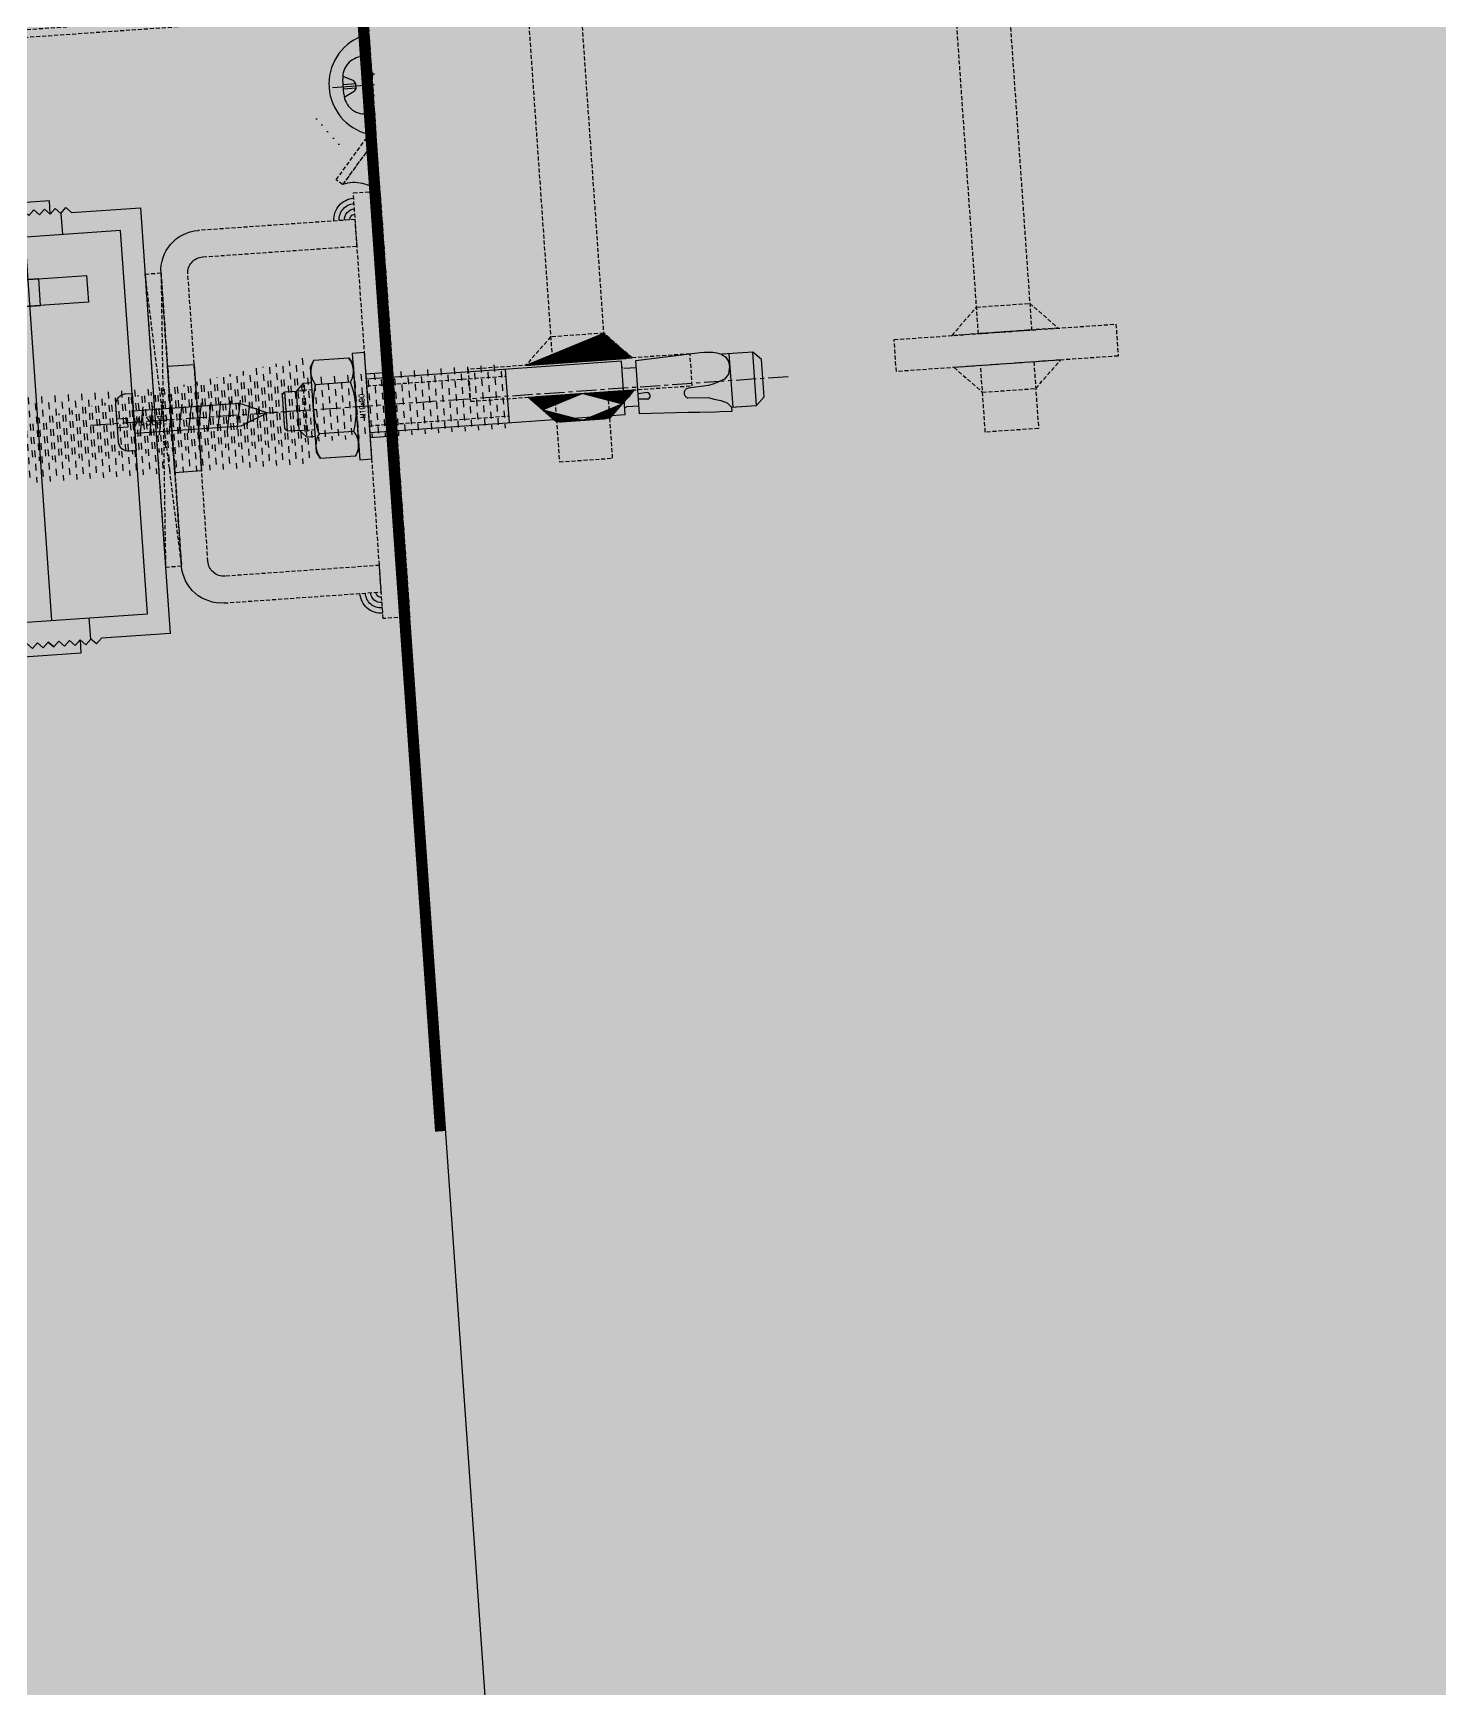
# Model space of a CAD drawing. Header units: millimetres. Extents: x 306 to 836129804, y -168137 to 818603917.
# Drawn here: x 834506800.3 to 834507063.9, y 818000119.8 to 818000430.2 of the extents above; entities that cross this region are included whole.
import ezdxf
from ezdxf.enums import TextEntityAlignment as Align
from ezdxf.xclip import XClip

# ---------------------------------------------------------------- set-up
doc = ezdxf.new("R2010")
doc.units = ezdxf.units.MM
doc.header["$LTSCALE"] = 3
doc.header["$XCLIPFRAME"] = 0
for name, pattern in [('ACAD_ISO03W100', [30, 12, -18]), ('CENTER', [2, 1.25, -0.25, 0.25, -0.25]), ('CENTER2', [1.125, 0.75, -0.125, 0.125, -0.125]), ('DASHED', [0.75, 0.5, -0.25]), ('HIDDEN', [0.375, 0.25, -0.125]), ('HIDDEN2', [4.762499999999999, 3.175, -1.5875])]:
    doc.linetypes.add(name, pattern=pattern)
doc.layers.get('Defpoints').update_dxf_attribs({"color": 32})
for name, color, linetype in [('_LTC', 251, 'Continuous'), ('ALUM-V', 251, 'Continuous'), ('EXTRUSION-V', 251, 'Continuous'), ('EXTRUSION2', 251, 'Continuous'), ('FASTENER', 251, 'Continuous'), ('INSUL', 8, 'HIDDEN'), ('STEEL', 251, 'Continuous'), ('STEEL-V', 251, 'Continuous')]:
    doc.layers.add(name, color=color, linetype=linetype)
doc.layers.add('Eva-New', color=1, linetype='ACAD_ISO03W100', lineweight=18)
doc.layers.add('Hatch (LTC&CB)', color=252, linetype='Continuous', lineweight=35)
doc.styles.add('ROMANS', font='ROMANS.shx', dxfattribs={"width": 0.8})
pattern_1 = [(134.9999999999999, (-12847.56279321876, 658.7580795530703), (-0.3682847818679936, -0.3682847818679933), [])]
pattern_2 = [(45.00000000000007, (12847.56279321876, 658.7580795530703), (0.3682847818679936, -0.3682847818679933), [])]

# ---------------------------------------------------------------- blocks, each defined once
blk = doc.blocks.new('A$C68B33BB8')
at = {"layer": 'FASTENER', "linetype": 'HIDDEN'}
h = blk.add_hatch(dxfattribs=at)
h.set_pattern_fill('ANSI31', color=256, scale=0.1666666666666667, angle=360, style=0)
h.set_pattern_definition([(134.9999999999999, (-12847.56279321879, 733.2580795530557), (-0.3682847818679936, -0.3682847818679933), [])])
edge = h.paths.add_edge_path()
edge.add_line((-50, 80.50000011920929), (-30, 80.50000011920929))
edge.add_line((-30, 80.50000011920929), (-35, 85.50000011920929))
edge.add_line((-35.00000011920929, 85.50000011920929), (-45.00000011920929, 85.50000011920929))
edge.add_line((-45, 85.5), (-50, 80.5))
h = blk.add_hatch(dxfattribs=at)
h.set_pattern_fill('ANSI31', color=256, scale=0.1666666666666667, angle=360, style=0)
h.set_pattern_definition([(45.00000000000007, (12847.56279321879, 733.2580795530557), (0.3682847818679936, -0.3682847818679933), [])])
edge = h.paths.add_edge_path()
edge.add_line((50, 80.50000011920929), (30, 80.50000011920929))
edge.add_line((30, 80.5), (35, 85.5))
edge.add_line((35, 85.50000011920929), (45, 85.50000011920929))
edge.add_line((45.00000011920929, 85.50000011920929), (50.00000011920929, 80.50000011920929))
h = blk.add_hatch(dxfattribs=at)
h.set_pattern_fill('ANSI31', color=256, scale=0.1666666666666667, angle=360, style=0)
h.set_pattern_definition([(225, (-12847.56279321879, -578.258079553194), (-0.3682847818679936, 0.3682847818679933), [])])
edge = h.paths.add_edge_path()
edge.add_line((-50, 74.50000011920929), (-30, 74.50000011920929))
edge.add_line((-30, 74.50000011920929), (-35, 69.5000001192093))
edge.add_line((-35, 69.5), (-45, 69.5))
edge.add_line((-45.00000011920929, 69.50000011920929), (-50.00000011920929, 74.50000011920928))
h = blk.add_hatch(dxfattribs=at)
h.set_pattern_fill('ANSI31', color=256, scale=0.1666666666666667, angle=360, style=0)
h.set_pattern_definition([(315.0000000000001, (12847.56279321879, -578.258079553194), (0.3682847818679936, 0.3682847818679933), [])])
edge = h.paths.add_edge_path()
edge.add_line((50, 74.5), (30, 74.5))
edge.add_line((30, 74.50000011920929), (35, 69.5000001192093))
edge.add_line((35, 69.50000011920929), (45, 69.50000011920929))
edge.add_line((45, 69.50000011920929), (50, 74.50000011920928))
h = blk.add_hatch(dxfattribs=at)
h.set_pattern_fill('ANSI31', color=256, scale=0.1666666666666667, angle=360, style=0)
h.set_pattern_definition(pattern_1)
edge = h.paths.add_edge_path()
edge.add_line((-50, 6.00000011920929), (-30.00000000000001, 6.00000011920929))
edge.add_line((-30, 6.00000011920929), (-35, 11.00000011920929))
edge.add_line((-35, 11.00000011920929), (-44.99999999999999, 11.00000011920929))
edge.add_line((-45, 11), (-50, 6))
h = blk.add_hatch(dxfattribs=at)
h.set_pattern_fill('ANSI31', color=256, scale=0.1666666666666667, angle=360, style=0)
h.set_pattern_definition(pattern_1)
edge = h.paths.add_edge_path()
edge.add_line((-50, 6.00000011920929), (-30.00000000000001, 6.00000011920929))
edge.add_line((-30, 6.00000011920929), (-35, 11.00000011920929))
edge.add_line((-35, 11.00000011920929), (-44.99999999999999, 11.00000011920929))
edge.add_line((-45, 11), (-50, 6))
h = blk.add_hatch(dxfattribs=at)
h.set_pattern_fill('ANSI31', color=256, scale=0.1666666666666667, angle=360, style=0)
h.set_pattern_definition(pattern_1)
edge = h.paths.add_edge_path()
edge.add_line((-50, 6.00000011920929), (-30.00000000000001, 6.00000011920929))
edge.add_line((-30, 6.00000011920929), (-35, 11.00000011920929))
edge.add_line((-35, 11.00000011920929), (-44.99999999999999, 11.00000011920929))
edge.add_line((-45, 11), (-50, 6))
h = blk.add_hatch(dxfattribs=at)
h.set_pattern_fill('ANSI31', color=256, scale=0.1666666666666667, angle=360, style=0)
h.set_pattern_definition(pattern_1)
edge = h.paths.add_edge_path()
edge.add_line((-50, 6.00000011920929), (-30.00000000000001, 6.00000011920929))
edge.add_line((-30, 6.00000011920929), (-35, 11.00000011920929))
edge.add_line((-35, 11.00000011920929), (-44.99999999999999, 11.00000011920929))
edge.add_line((-45, 11), (-50, 6))
h = blk.add_hatch(dxfattribs=at)
h.set_pattern_fill('ANSI31', color=256, scale=0.1666666666666667, angle=360, style=0)
h.set_pattern_definition(pattern_2)
edge = h.paths.add_edge_path()
edge.add_line((50, 6), (30.00000000000001, 6))
edge.add_line((29.99999988079071, 6), (34.99999988079071, 11))
edge.add_line((34.99999988079071, 11.00000011920929), (44.9999998807907, 11.00000011920929))
edge.add_line((45.00000011920929, 11), (50.00000011920929, 6))
h = blk.add_hatch(dxfattribs=at)
h.set_pattern_fill('ANSI31', color=256, scale=0.1666666666666667, angle=360, style=0)
h.set_pattern_definition(pattern_2)
edge = h.paths.add_edge_path()
edge.add_line((50, 6), (30.00000000000001, 6))
edge.add_line((29.99999988079071, 6), (34.99999988079071, 11))
edge.add_line((34.99999988079071, 11.00000011920929), (44.9999998807907, 11.00000011920929))
edge.add_line((45.00000011920929, 11), (50.00000011920929, 6))
h = blk.add_hatch(dxfattribs=at)
h.set_pattern_fill('ANSI31', color=256, scale=0.1666666666666667, angle=360, style=0)
h.set_pattern_definition(pattern_2)
edge = h.paths.add_edge_path()
edge.add_line((50, 6), (30.00000000000001, 6))
edge.add_line((29.99999988079071, 6), (34.99999988079071, 11))
edge.add_line((34.99999988079071, 11.00000011920929), (44.9999998807907, 11.00000011920929))
edge.add_line((45.00000011920929, 11), (50.00000011920929, 6))
h = blk.add_hatch(dxfattribs=at)
h.set_pattern_fill('ANSI31', color=256, scale=0.1666666666666667, angle=360, style=0)
h.set_pattern_definition(pattern_2)
edge = h.paths.add_edge_path()
edge.add_line((50, 6), (30.00000000000001, 6))
edge.add_line((29.99999988079071, 6), (34.99999988079071, 11))
edge.add_line((34.99999988079071, 11.00000011920929), (44.9999998807907, 11.00000011920929))
edge.add_line((45.00000011920929, 11), (50.00000011920929, 6))
at = {"layer": 'STEEL-V'}
h = blk.add_hatch(dxfattribs=at)
h.set_pattern_fill('STEEL', color=256, scale=100, angle=180, style=0)
h.set_pattern_definition([(225, (-2500.515993843798, 73253.76158441306), (8.838834764831839, -8.838834764831846), []), (225, (-2500.515993843798, 73247.51158441306), (8.838834764831839, -8.838834764831846), [])])
edge = h.paths.add_edge_path()
edge.add_line((-75, 6), (75, 6))
edge.add_line((75, 6), (75, -1.091482459969484e-11))
edge.add_line((75, 1.192092895507812e-07), (-75, 1.192202034872025e-07))
edge.add_line((-75, 1.192092895507812e-07), (-75, 6.00000011920929))
at = {"linetype": 'DASHED'}
for p, q in [((-33, 6.437231183052063), (-45, 6.437231302261353)), ((-34.99999988079071, 8.385792255401611), (-35, 8.099999904632568)), ((-34.99999988079071, 8.385792255401611), (-35, 8.099999904632568)), ((32.99999988079071, 6.437231183052063), (44.99999988079071, 6.437231183052063)), ((35, 8.385792255401611), (35, 8.099999904632568)), ((35, 8.385792255401611), (35, 8.099999904632568))]:
    blk.add_line(p, q, dxfattribs=at)
at = {"layer": 'FASTENER', "linetype": 'HIDDEN'}
for points in [[(-45, 80.50000011920929), (-45, 93), (-35.00000011920929, 93), (-34.99999988079071, 80.5)], [(45, 80.50000011920929), (45, 93.00000011920929), (35, 93.00000011920929), (35, 80.5)]]:
    blk.add_lwpolyline(points, dxfattribs=at)
for points in [[(-50, 80.50000011920929), (-30, 80.50000011920929), (-35.00000011920929, 85.50000011920929), (-45, 85.5)], [(50, 80.50000011920929), (30, 80.5), (35, 85.50000011920929), (45.00000011920929, 85.50000011920929)], [(-19.16666674613953, 80.5), (-19.16666674613953, 74.5), (-60.83333325386047, 74.5), (-60.83333337306976, 80.5)], [(19.16666674613953, 80.50000011920929), (19.16666662693024, 74.50000011920929), (60.83333337306976, 74.50000011920929), (60.83333337306976, 80.50000011920929)], [(-50, 74.50000011920929), (-30, 74.50000011920929), (-35, 69.5), (-45.00000011920929, 69.50000011920929)], [(-45, 74.5), (-35, 74.5), (-35, 3.00000011920929), (-45, 3.00000011920929)], [(50, 74.5), (30, 74.50000011920929), (35, 69.50000011920929), (45, 69.50000011920929)], [(45.00000011920929, 74.50000011920929), (34.99999988079071, 74.50000011920929), (35, 3), (45, 3.00000011920929)], [(-50, 6.00000011920929), (-30, 6.00000011920929), (-35, 11.00000011920929), (-45, 11)], [(-50, 6.00000011920929), (-30, 6.00000011920929), (-35, 11.00000011920929), (-45, 11)], [(-50, 6.00000011920929), (-30, 6.00000011920929), (-35, 11.00000011920929), (-45, 11)], [(-50, 6.00000011920929), (-30, 6.00000011920929), (-35, 11.00000011920929), (-45, 11)], [(50, 6), (29.99999988079071, 6), (34.99999988079071, 11.00000011920929), (45.00000011920929, 11)], [(50, 6), (29.99999988079071, 6), (34.99999988079071, 11.00000011920929), (45.00000011920929, 11)], [(50, 6), (29.99999988079071, 6), (34.99999988079071, 11.00000011920929), (45.00000011920929, 11)], [(50, 6), (29.99999988079071, 6), (34.99999988079071, 11.00000011920929), (45.00000011920929, 11)]]:
    blk.add_lwpolyline(points, close=True, dxfattribs=at)
at = {"layer": 'STEEL'}
blk.add_lwpolyline([(-75, 1.192092895507812e-07), (75, 1.192092895507812e-07), (75, 6), (-75, 6)], close=True, dxfattribs=at)
blk = doc.blocks.new('screw03')
at = {"linetype": 'ByBlock'}
for p, q in [((-0.4947352116318982, 0.9894704232638122), (-0.25, 0.4999999999999999)), ((-0.0999999999999979, 0.9999999999999996), (-0.0999999999999979, 0.3999999999999995)), ((0.1000000000000085, 0.9999999999999996), (0.1000000000000085, 0.3999999999999997)), ((0.4947352116319053, 0.9894704232638114), (0.2500000000000071, 0.4999999999999999)), ((-0.1000000000000014, 0.3999999999999997), (-0.25, 0.4999999999999999)), ((-0.0999999999999979, 0.3999999999999995), (0.1000000000000085, 0.3999999999999997)), ((0.1000000000000085, 0.3999999999999997), (0.2500000000000071, 0.4999999999999999)), ((0.6499999995918926, -0.8564760407174967), (-0.6500000000000496, -0.5782103607930225)), ((-0.5, -2e-16), (-0.5, -0.4390775208307397)), ((-0.5000000000000498, -0.9956088806797342), (-0.5000000000000498, -0.7173432007552591)), ((0.4999999995919425, -2e-16), (0.4999999995919425, -0.2999446808685481)), ((0.4999999995919425, -0.4390775208307988), (0.4999999995919425, -0.7151599297903417)), ((0.6499999995918926, -1.413007400566445), (-0.6500000000000496, -1.13474172064197)), ((-0.5000000000000498, -1.552140240528682), (-0.5000000000000498, -1.273874560604207)), ((0.4999999995918927, -0.9956088806797334), (0.4999999995918927, -1.273874560604208)), ((0.6499999995918926, -1.969538760415393), (-0.6500000000000496, -1.691273080490919)), ((0.6499999995918926, -2.526070120264342), (-0.6500000000000496, -2.247804440339868)), ((-0.5000000000000498, -2.108671600377631), (-0.5000000000000498, -1.830405920453156)), ((0.4999999995918927, -1.552140240528681), (0.4999999995918927, -1.830405920453157)), ((0.4999999995918927, -2.10867160037763), (0.4999999995918927, -2.386937280302105)), ((0.6499999995918926, -3.08260148011329), (-0.6500000000000496, -2.804335800188816)), ((-0.5000000000000498, -2.665202960226579), (-0.5000000000000498, -2.386937280302104)), ((-0.5000000000000498, -3.221734320075528), (-0.5000000000000498, -2.943468640151053)), ((0.4999999995918927, -2.665202960226578), (0.4999999995918927, -2.943468640151054)), ((0.6499999995918926, -3.639132839962238), (-0.6500000000000496, -3.360867160037765)), ((0.4999999995918927, -3.221734320075527), (0.4999999995918927, -3.500000000000002)), ((0.4837624808859618, -4.14940600362065), (-0.5707179780344405, -3.939459985643766))]:
    blk.add_line(p, q, dxfattribs=at)
at = {"linetype": 'CENTER2'}
blk.add_line((0, 1.499999999999999), (0, -4.999999999999999), dxfattribs=at)
at = {"linetype": 'ByBlock'}
blk.add_lwpolyline([(-1.350000000000001, 0, -0.4142135623730951), (-0.3500000000000014, 0.9999999999999992), (0.3500000000000014, 0.9999999999999998, -0.4142135623730951), (1.350000000000001, 0)], format="xyb", close=True, dxfattribs=at)
for points in [[(-0.5000000000000498, -0.7173432007552591), (-0.6500000000000496, -0.5782103607930225), (-0.5000000000000498, -0.4390775208307858), (0.4999999995918928, -0.7173432007552601), (0.6499999995918926, -0.8564760407174967), (0.4999999995918928, -0.9956088806797334)], [(-2.040767e-10, -0.2999446808685482), (0.4999999995918928, -0.4390775208307849), (0.6499999995918926, -0.2999446808685482)], [(-0.5000000000000498, -1.273874560604207), (-0.6500000000000496, -1.13474172064197), (-0.5000000000000498, -0.9956088806797342), (0.4999999995918928, -1.273874560604208), (0.6499999995918926, -1.413007400566445), (0.4999999995918928, -1.552140240528681)], [(-0.5000000000000498, -1.830405920453156), (-0.6500000000000496, -1.691273080490919), (-0.5000000000000498, -1.552140240528682), (0.4999999995918928, -1.830405920453157), (0.6499999995918926, -1.969538760415393), (0.4999999995918928, -2.10867160037763)], [(-0.5000000000000498, -2.386937280302104), (-0.6500000000000496, -2.247804440339868), (-0.5000000000000498, -2.108671600377631), (0.4999999995918928, -2.386937280302105), (0.6499999995918926, -2.526070120264342), (0.4999999995918928, -2.665202960226578)], [(-0.5000000000000498, -2.943468640151053), (-0.6500000000000496, -2.804335800188816), (-0.5000000000000498, -2.665202960226579), (0.4999999995918928, -2.943468640151054), (0.6499999995918926, -3.08260148011329), (0.4999999995918928, -3.221734320075527)], [(-0.5000000000000498, -3.500000000000001), (-0.6500000000000496, -3.360867160037765), (-0.5000000000000498, -3.221734320075528), (0.4999999995918928, -3.500000000000002), (0.6499999995918926, -3.639132839962238), (0.4343183268247861, -3.759988724585902)], [(-0.2774362008874089, -4.118463226760876), (-0.5707179780344405, -3.939459985643766), (-0.4207179780344406, -3.800327145681528), (0.3337624808859618, -4.010273163658414), (0.4837624808859617, -4.14940600362065), (0.1966940256257654, -4.250397396668146)]]:
    blk.add_lwpolyline(points, close=True, dxfattribs=at)
for centre, start, end in [((1.467556403731704, -3.141221798134048), 190.3341786934588, 199.2416268676345), ((-1.467556403731705, -3.141221798134048), 334.2448838216755, 341.9779209403062), ((1.467556403731704, -3.141221798134048), 209.249965380487, 222.7959236607018), ((-1.467556403731705, -3.141221798134048), 317.2040763392983, 326.3176718876688)]:
    blk.add_arc(centre, 2, start, end, dxfattribs=at)
blk = doc.blocks.new('N12PH')
at = {"linetype": 'ByBlock'}
blk.add_lwpolyline([(-5.400000000000091, 0), (5.400000000000091, 0), (5.400000000000091, 1.200000000000728, 0.414213562373095), (3.420000000000073, 3.180000000000291), (-3.419999999999618, 3.180000000000291, 0.414213562373097), (-5.400000000000091, 1.200000000000728)], format="xyb", close=True, dxfattribs=at)
at = {"linetype": 'HIDDEN2'}
blk.add_lwpolyline([(-0.849999999999909, 1.219999999999345), (0.849999999999909, 1.219999999999345), (0.849999999999909, 3.180000000000291), (-0.849999999999909, 3.180000000000291)], close=True, dxfattribs=at)
blk = doc.blocks.new('N12P25')
at = {"linetype": 'ByBlock'}
for p, q in [((1.836051888612474, -2.730000000002292), (0.8733065739438644, 2.729999999997744)), ((3.663819790006983, -2.730000000002292), (2.701074475338373, 2.729999999997744)), ((5.491587691401492, -2.730000000002292), (4.528842376732882, 2.729999999997744)), ((5.491587691401492, -2.730000000002292), (4.528842376732882, 2.729999999997744)), ((7.319355592796001, -2.730000000002292), (6.356610278127391, 2.729999999997744)), ((9.14712349419051, -2.730000000002292), (8.1843781795219, 2.729999999997744)), ((10.97489139558502, -2.730000000002292), (10.01214608091641, 2.729999999997744)), ((12.80265929697907, -2.730000000002292), (11.83991398231092, 2.729999999997744)), ((14.63042719837358, -2.730000000002292), (13.66768188370543, 2.729999999997744)), ((16.45819509976809, -2.730000000002292), (15.49544978509994, 2.729999999997744)), ((18.2859630011626, -2.730000000002292), (17.32321768649444, 2.729999999997744)), ((20.11373090255711, -2.730000000002292), (19.1509855878885, 2.729999999997744)), ((21.81736324269605, -2.025992248286457), (21.04618563257236, 2.3475733117034)), ((23.51994324420912, -1.316016387655509), (23.01901221963453, 1.524904624898227))]:
    blk.add_line(p, q, dxfattribs=at)
at = {"linetype": 'CENTER'}
blk.add_line((-8.179999999999836, -2.273736754432321e-12), (30, -2.728484105318785e-12), dxfattribs=at)
at = {"linetype": 'ByBlock'}
blk.add_lwpolyline([(20, -2.08500000000231), (0, -2.08500000000231), (0, 2.084999999997763), (20.00000000000045, 2.084999999997763), (25, -2.273736754432321e-12)], close=True, dxfattribs=at)
at = {"linetype": 'ByBlock', "rotation": 90}
blk.add_blockref('N12PH', (0, -2.273736754432321e-12), dxfattribs=at)
at = {"layer": 'Defpoints', "style": 'ROMANS', "width": 0.8000000000000111}
blk.add_text('N12P25', height=1.5, dxfattribs=at).set_placement((0, 0), align=Align.MIDDLE_LEFT)
blk = doc.blocks.new('HSA_M10x90')
at = {"linetype": 'ByBlock'}
for p, q in [((-15.40000000000009, -3.700000000000045), (-15.40000000000009, 3.700000000000045)), ((-3.034013676289077, 4.618802153517323), (-9.565986323710833, 4.618802153517323)), ((26.09999799999992, 5), (26.09999799999992, -5)), ((50.63194499999986, 3.602999999999951), (48.28289599999993, 3.602999999999951)), ((72.59999799999993, -4.999240000000098), (72.59999799999993, 4.999229999999896)), ((-3.034013676289077, -4.618802153516753), (-9.565986323710833, -4.618802153516753)), ((50.63194499999986, -3.60301000000004), (48.28289599999993, -3.60301000000004))]:
    blk.add_line(p, q, dxfattribs=at)
at = {"linetype": 'HIDDEN'}
for p, q in [((-13.17000000000007, 3.75), (-10.29999999999995, 3.75)), ((-11.92000000000007, 5), (-11.92000000000007, -5)), ((0, 3.75), (26.09999799999992, 3.75)), ((-13.16999999999984, -3.75), (-10.29999999999995, -3.75)), ((0, -3.75), (26.09999799999992, -3.75))]:
    blk.add_line(p, q, dxfattribs=at)
at = {"linetype": 'CENTER'}
blk.add_line((-20.90000000000009, 0), (79.0999979999999, 0), dxfattribs=at)
at = {"linetype": 'ByBlock'}
for points in [[(0, 10.00000000000034), (-2.299999999999954, 10.00000000000034), (-2.299999999999954, -9.999999999999657), (0, -9.999999999999657)], [(-2.299999999999954, -7.999999999999886), (-3.014531179816232, -9.237604307033848), (-9.585468820183674, -9.237604307033735), (-10.29999999999995, -7.999999999999886), (-10.29999999999995, 8.000000000000341), (-9.585468820183674, 9.237604307034188), (-3.014531179816232, 9.237604307034305), (-2.299999999999954, 8.000000000000341)]]:
    blk.add_lwpolyline(points, close=True, dxfattribs=at)
for points in [[(-9.565986323710833, 9.237604307034305, 0.3178372451957957), (-9.565986323710833, 4.618802153517094, 0.1589186225979109), (-9.565986323710833, -4.618802153516867, 0.3178372451957848), (-9.565986323710833, -9.237604307033735)], [(-3.034013676289077, -9.237604307033848, 0.3178372451957894), (-3.034013676289077, -4.618802153516867, 0.1589186225979109), (-3.034013676289077, 4.618802153517094, 0.3178372451957957), (-3.034013676289077, 9.237604307034305)], [(60.05526630423878, -0.8819251309720357, 0.8099489831576443), (59.86648500000001, -2.720250000000078), (63.62715200000002, -2.917339999999967), (64.7810219999999, -3.283610000000066), (65.98049599999989, -3.648650000000087), (67.11139000000001, -4.145230000000083), (67.91076399999997, -5.03401000000008), (67.86816499999986, -5.846859999999992), (65.72339399999987, -5.747600000000035), (64.80653299999993, -5.705170000000066), (61.82759899999997, -5.567300000000046), (59.65027799999985, -5.466530000000034), (50.63194499999986, -5.049150000000053), (50.63194499999986, 4.957310000000006), (62.75155299999983, 5.592469999999933, -0.0624731986651025), (65.85492376824868, 5.367314010013046), (66.73061399999983, 5.04693999999995), (67.47493499999996, 4.425889999999981), (67.91947299999994, 3.586979999999925), (68.0361539999999, 2.6414299999999), (67.77065399999992, 1.197379999999952), (66.93579499999987, 0.3110100000000102), (65.53522799999996, -0.204050000000052), (64.69573500000001, -0.4373500000000377), (63.87699399999997, -0.6816400000000158), (60.05526699999997, -0.8819300000000112)], [(52.30700079918278, -2.414911857960419, 0.8601669672785011), (52.30700079278062, -1.19220814107166)]]:
    blk.add_lwpolyline(points, format="xyb", dxfattribs=at)
for points in [[(-13.29999999999995, -3.700000000000045), (-15.40000000000009, -3.700000000000045), (-15.90000000000009, -3.200000000000045), (-15.90000000000009, 3.200000000000045), (-15.40000000000009, 3.700000000000045), (-13.29999999999995, 3.700000000000045)], [(-10.29999999999995, 5), (-11.92000000000007, 5), (-13.29999999999995, 3.620000000000345), (-13.29999999999972, -3.620000000000118), (-11.92000000000007, -4.999999999999886), (-10.29999999999995, -5)], [(0, -5), (47.89946099999997, -5), (47.89946099999997, 5), (0, 5)], [(67.888551, -4.999240000000098), (72.59999799999993, -4.999240000000098), (74.0999979999999, -3.499240000000098), (74.0999979999999, 3.499229999999897), (72.59999799999993, 4.999229999999896), (66.81088499999987, 4.999229999999896)], [(68.11203899999987, 4.999229999999896), (68.11203899999987, -4.999240000000098)], [(52.30700099999989, -1.192210000000045), (50.63194499999986, -1.279989999999997)], [(52.30700099999989, -2.414909999999963), (50.63194499999986, -2.327130000000011)]]:
    blk.add_lwpolyline(points, dxfattribs=at)
for centre, start, end in [((48.28289599999993, 3.986440000000015), 180, 270), ((48.28289599999993, -3.986440000000015), 90, 180)]:
    blk.add_arc(centre, 0.38343558, start, end, dxfattribs=at)
at = {"layer": 'Defpoints', "linetype": 'ByBlock', "style": 'ROMANS', "width": 0.8}
blk.add_text('M10x90', height=1, rotation=90, dxfattribs=at).set_placement((-1.149999999999863, 3.411e-13), align=Align.MIDDLE)
blk = doc.blocks.new('Weather screen-01')
at = {"layer": 'EXTRUSION-V'}
h = blk.add_hatch(dxfattribs=at)
h.set_pattern_fill('DASH', color=256, scale=9.999999999999998, angle=-1.272221872585407e-14, style=0)
h.set_pattern_definition([(7.951386703658793e-16, (21011.88238608837, -18999.97957026958), (1.25, 1.25), [1.25, -1.25])])
h.paths.add_polyline_path([(-73.99999988079071, -1.192092895507812e-07), (-86, -1.192092895507812e-07), (-86, -5), (-74, -5.00000011920929)])
h = blk.add_hatch(dxfattribs=at)
h.set_pattern_fill('DASH', color=256, scale=9.999999999999998, angle=-1.272221872585407e-14, style=0)
h.set_pattern_definition([(7.951386703658793e-16, (21011.88238620758, -19036.97744083405), (1.25, 1.25), [1.25, -1.25])])
h.paths.add_polyline_path([(-69.99999988079071, -36.99787068367004), (-90, -36.99787068367004), (-89.99999988079071, -41.99787068367004), (-70, -41.99787080287933)])
h = blk.add_hatch(dxfattribs=at)
h.set_pattern_fill('DASH', color=256, scale=9.999999999999998, angle=90, style=0)
h.set_pattern_definition([(90, (-70624.33703303337, -32431.53740680218), (-1.25, 1.25), [1.25, -1.25])])
edge = h.paths.add_edge_path()
edge.add_line((-120, -59.93115782737732), (-116, -59.93115782737732))
edge.add_line((-116, -59.93115770816803), (-116, -81.93115770816803))
edge.add_line((-115.9999998807907, -81.93115782737732), (-119.9999998807907, -81.93115782737732))
edge.add_line((-120, -81.93115770816803), (-120, -59.93115770816803))
h = blk.add_hatch(dxfattribs=at)
h.set_pattern_fill('DASH', color=256, scale=9.999999999999998, angle=90, style=0)
h.set_pattern_definition([(90, (-70604.33703303337, -32431.53740668297), (-1.25, 1.25), [1.25, -1.25])])
edge = h.paths.add_edge_path()
edge.add_line((-39.99999988079071, -59.93115770816803), (-43.99999988079071, -59.93115770816803))
edge.add_line((-43.99999988079071, -59.93115770816803), (-43.99999988079071, -81.93115770816803))
edge.add_line((-44, -81.93115770816803), (-40, -81.93115770816803))
edge.add_line((-39.99999988079071, -81.93115770816803), (-39.99999988079071, -59.93115770816803))
h = blk.add_hatch(dxfattribs=at)
h.set_pattern_fill('DASH', color=256, scale=9.999999999999998, angle=179.9999999999678, style=0)
h.set_pattern_definition([(180, (402666.3423397541, 29584.30637514591), (-1.249999999999299, 1.2500000000007), [1.25, -1.25])])
edge = h.paths.add_edge_path()
edge.add_line((-56.94599986076355, -76.93115758895874), (-56.94599986082176, -64.93115758901695))
edge.add_line((-56.94599997997284, -64.93115770816803), (-51.94599997987098, -64.9311577079643))
edge.add_line((-51.94599997997284, -64.93115770816803), (-51.94599997994374, -76.93115770810982))
edge.add_line((-51.94599997997284, -76.93115770816803), (-56.9459999800456, -76.93115770837176))
blk.add_lwpolyline([(-120, -5.00000011920929), (-39.99999988079071, -5.00000011920929), (-40, -1.192092895507812e-07), (-119.9999998807907, -1.192092895507812e-07)], close=True)
blk.add_lwpolyline([(-106.9999998807907, -36.99787080287933), (-53, -36.99787080287933, 0.414213562373095), (-50, -33.99787068367004), (-50, -5), (-45, -5.00000011920929), (-45, -34.49787080287933, -0.414213562373095), (-52.49999988079071, -41.99787080287933), (-107.5000001192093, -41.99787068367004, -0.414213562373095), (-115, -34.49787068367004), (-114.9999998807907, -5), (-110, -5.00000011920929), (-109.9999998807907, -33.99787068367004, 0.414213562373095)], format="xyb", close=True)
for centre, radius, start, end in [((-114.9999998807907, -5), 4.000000000000814, 180, 270), ((-114.9999998807907, -5), 3.000000000000814, 180, 270), ((-114.9999998807907, -5), 3.000000000000814, 180, 270), ((-114.9999998807907, -5), 2.000000000000814, 180, 270), ((-114.9999998807907, -5), 1.000000000000814, 180, 270), ((-45, -5.00000011920929), 4.000000000000814, 270, 0), ((-45, -5.00000011920929), 3.000000000000814, 270, 0), ((-45, -5.00000011920929), 2.000000000000814, 270, 0), ((-45, -5.00000011920929), 3.000000000000814, 270, 0), ((-45, -5.00000011920929), 1.000000000000814, 270, 0)]:
    blk.add_arc(centre, radius, start, end)
at = {"layer": 'ALUM-V', "linetype": 'HIDDEN'}
for p, q in [((-52.51458835601807, -41.99787068367004), (-107.5145882368088, -44.99787068367004)), ((-107.0578277111053, -41.99787068367004), (-52.05782794952393, -44.99787080287933))]:
    blk.add_line(p, q, dxfattribs=at)
blk.add_lwpolyline([(-52.51458835601807, -44.99787068367004), (-107.5145882368088, -44.99787068367004), (-107.5145882368088, -41.99787068367004), (-52.51458835601807, -41.99787068367004)], close=True, dxfattribs=at)
at = {"layer": 'EXTRUSION-V'}
for points in [[(-73.99999988079071, -1.192092895507812e-07), (-86, -1.192092895507812e-07), (-86, -5), (-74, -5.00000011920929)], [(-69.99999988079071, -36.99787068367004), (-90, -36.99787068367004), (-89.99999988079071, -41.99787068367004), (-70, -41.99787080287933)], [(-56.94599997997284, -64.93115770816803), (-51.94599997997284, -64.93115770816803), (-51.94599997997284, -76.93115770816803), (-56.94599986076355, -76.93115758895874)]]:
    blk.add_lwpolyline(points, close=True, dxfattribs=at)
for points in [[(-120, -59.93115782737732), (-116, -59.93115770816803)], [(-39.99999988079071, -59.93115770816803), (-43.99999988079071, -59.93115770816803)]]:
    blk.add_lwpolyline(points, dxfattribs=at)
at = {"layer": 'EXTRUSION2'}
for points in [[(-40, -65.93115770816803), (-38.99999988079071, -64.93115770816803), (-40, -63.93115758895874), (-39, -62.93115770816803), (-40, -61.93115770816803), (-38.99999988079071, -60.93115770816803), (-39.99999988079071, -59.93115770816803), (-39, -58.93115770816803), (-39.99999988079071, -57.93115770816803), (-40, -44.99787068367004), (-80, -44.99787068367004), (-119.9999998807907, -44.99787080287933), (-120, -57.93115770816803), (-121, -58.93115770816803), (-120, -59.93115782737732), (-121, -60.93115770816803), (-120, -61.93115770816803), (-121, -62.93115770816803), (-120, -63.93115770816803), (-121, -64.93115770816803), (-120, -65.93115770816803), (-121, -66.93115770816803), (-120, -67.93115770816803), (-120.9999998807907, -68.93115770816803), (-120, -69.93115770816803), (-121, -70.93115770816803)], [(-116, -92.57652151584625), (-116, -48.99787068367004), (-80, -48.99787068367004), (-44, -48.99787080287933), (-44, -92.57652151584625)]]:
    blk.add_lwpolyline(points, dxfattribs=at)
blk.add_lwpolyline([(-56.94599997997284, -55.93115770816803), (-56.94599997997284, -95.99787056446075, -0.4142135623741606), (-57.94599997997284, -96.99787080287933), (-59.94599986076355, -96.99787068367004), (-74.09575128555298, -96.99787068367004), (-74.09575128555298, -99.99787068367004), (-60.44599997997284, -99.99787068367004), (-41.44599986076355, -99.99787080287933), (-41.44599997997284, -174.9978708028793), (-38.44599986076355, -174.9978708028793), (-38.44599997997284, -99.99787080287933), (-38.44599986076355, -96.99787068367004), (-50.94599986076355, -96.99787080287933, -0.4142135623758276), (-51.94599997997284, -95.99787080287933), (-51.94600009918213, -55.93115758895874), (-56.94599997997284, -55.93115770816803)], format="xyb", dxfattribs=at)
for points in [[(-120, -61.93115770816803), (-122.5, -61.93115770816803), (-122.5, -79.93115770816803), (-119.9999998807907, -79.93115770816803), (-121, -78.93115770816803), (-120, -77.93115770816803), (-120.9999998807907, -76.93115758895874), (-119.9999998807907, -75.93115770816803), (-121, -74.93115770816803), (-120, -73.93115770816803), (-120.9999998807907, -72.93115782737732), (-120, -71.93115770816803), (-121, -70.93115770816803), (-120, -69.93115770816803), (-120.9999998807907, -68.93115770816803), (-120, -67.93115770816803), (-121, -66.93115770816803), (-120, -65.93115770816803), (-121, -64.93115770816803), (-120, -63.93115770816803), (-121, -62.93115770816803)], [(-40, -61.93115770816803), (-37.5, -61.93115770816803), (-37.49999988079071, -79.93115758895874), (-40, -79.93115770816803), (-39, -78.93115770816803), (-39.99999988079071, -77.93115758895874), (-38.99999988079071, -76.93115770816803), (-40, -75.93115758895874), (-38.99999988079071, -74.93115770816803), (-39.99999988079071, -73.93115770816803), (-38.99999988079071, -72.93115758895874), (-40, -71.93115782737732), (-38.99999988079071, -70.93115770816803), (-40, -69.93115770816803), (-38.99999988079071, -68.93115770816803), (-40, -67.93115770816803), (-39, -66.93115770816803), (-40, -65.93115770816803), (-38.99999988079071, -64.93115770816803), (-40, -63.93115758895874), (-39, -62.93115770816803)]]:
    blk.add_lwpolyline(points, close=True, dxfattribs=at)
at = {"layer": 'FASTENER'}
blk.add_lwpolyline([(-115.9999998807907, -66.93115770816803), (-43.99999988079071, -66.93115758895874)], dxfattribs=at)
at = {"layer": 'FASTENER', "xscale": -0.9999999999999999, "rotation": 270}
blk.add_blockref('HSA_M10x90', (-80, -5.00000011920929), dxfattribs=at)
at = {"layer": 'FASTENER', "rotation": 90}
blk.add_blockref('N12P25', (-80, -48.99787068367004), dxfattribs=at)
blk = doc.blocks.new('Double Door EWS4.1 - Type 1')
at = {"layer": 'INSUL'}
h = blk.add_hatch(dxfattribs=at)
h.set_pattern_fill('AR-SAND', color=256, scale=0.9999999999999993, angle=180, style=0)
h.set_pattern_definition([(217.4999999999999, (-66824.13524198532, 15139.85489320755), (0.06299335810960793, -1.92682376901316), [0, -1.519999999999998, 0, -1.699999999999998, 0, -1.624999999999998]), (187.4999999999998, (-66824.13524198532, 15139.85489320755), (-1.769776705267727, -2.822146065229739), [0, -0.8199999999999991, 0, -1.369999999999999, 0, -0.5249999999999995]), (147.5, (-66822.90524184704, 15139.85489332676), (-3.114141861751496, -0.005659053536964026), [0, -0.4999999999999984, 0, -1.799999999999994, 0, -2.349999999999989]), (137.5, (-66822.90524184704, 15139.85489332676), (-3.006126604572292, -0.8776755649342489), [0, -0.2499999999999998, 0, -1.179999999999999, 0, -1.349999999999999])])
edge = h.paths.add_edge_path()
edge.add_arc((-65069.05994809012, 15140.82364363239), 9.635416499429972, 197.9452509915156, 342.05474453780295, ccw=False)
edge.add_line((-65078.22661471367, 15137.85489404202), (-65059.89328169823, 15137.85489332676))
for points in [[(-65093.26862740517, 14981.85489368439), (-65128.05994832516, 14981.85489332676), (-65128.05994796753, 14983.35489404202), (-65093.88994812965, 14983.35489332676), (-65083.88994860649, 14993.35489332676), (-65083.88994848728, 15136.35489404202, -0.414213562373095), (-65080.88994848728, 15139.35489332676), (-65059.89328145981, 15139.35489332676, -0.1763269807085449), (-65058.28631281853, 15138.77000510693), (-65050.76527667046, 15132.45910608768), (-65051.72945809364, 15131.31003975868), (-65059.25049388409, 15137.62093770504, 0.1763269807256357), (-65059.89328169823, 15137.85489332676), (-65080.88994812965, 15137.85489332676, 0.414213562373095), (-65082.38994801044, 15136.35489332676), (-65082.38994860649, 14992.73357307911), (-65093.26862740517, 14981.85489368439)], [(-65050.76527667046, 15132.45910608768, -0.2786450856233658), (-65048.7046391964, 15139.35489332676), (-65058.98335587978, 15139.35489332676)], [(-65059.89328169823, 15137.85489332676, -0.7272727273119188), (-65078.22661471367, 15137.85489404202)]]:
    blk.add_lwpolyline(points, format="xyb", close=True, dxfattribs=at)
at = {"layer": 'INSUL', "linetype": 'HIDDEN', "const_width": 1.999999999999999}
blk.add_lwpolyline([(-64872.4219481945, 15138.35233080387), (-65089.05994808674, 15138.35494089127)], dxfattribs=at)
at = {"layer": 'INSUL', "rotation": 270}
blk.add_blockref('A$C68B33BB8', (-65089.05994808674, 15214.35489332676), dxfattribs=at)
at = {"layer": 'INSUL', "xscale": -0.9999999999999997}
blk.add_blockref('Weather screen-01', (-65089.05994832516, 15139.35489332676), dxfattribs=at)
at = {"layer": 'INSUL'}
ref = blk.add_blockref('screw03', (-65069.05994796753, 15137.8548938036), dxfattribs=dict(at, xscale=3.999999999999997, yscale=3.999999999999997, zscale=3.999999999999997, rotation=180))
XClip(ref).set_block_clipping_path([(-1.4324815100990236, -0.37500000010913936), (1.3790629612922203, 1.5648276395404537)])
blk = doc.blocks.new('FAC-00-0')
at = {"layer": '_LTC'}
blk.add_line((834509659.7418196, 817960427.0293779), (834506006.9312543, 818012678.9859269), dxfattribs=at)
blk.add_line((834509659.7418196, 817960427.0293779), (834506006.9312543, 818012678.9859269), dxfattribs=at)
ref = blk.add_blockref('Double Door EWS4.1 - Type 1', (834496299.1420048, 817934454.1680338), dxfattribs=dict(at, rotation=273.998908431359))
XClip(ref).set_block_clipping_path([(-64872.421948194504, 13973.6775816679), (-64872.421947836876, 15339.354894161224), (-66924.50594651699, 15339.35489487648), (-67029.05995726585, 15339.35489475727), (-67029.05995750427, 15139.354889392853), (-66924.5059466362, 15139.354885697365), (-66924.50594687462, 13973.677582144737)])

msp = doc.modelspace()

# ---------------------------------------------------------------- hatches: boundary and pattern name
at = {"layer": 'Hatch (LTC&CB)', "ltscale": 0.5}
h = msp.add_hatch(color=256, dxfattribs=at)
h.dxf.hatch_style = 1
h.paths.add_polyline_path([(834513554.2875786, 817967164.184733), (834513136.0010567, 817973147.5986885), (834516444.2460145, 817973378.8703827), (834516862.5325388, 817967395.4564129)])
edge = h.paths.add_edge_path()
edge.add_line((834574531.2963331, 818045981.8457801), (834554099.929931, 818044553.5366205))
edge.add_line((834554099.929931, 818044553.5366205), (834551123.8228455, 818044183.8080285))
edge.add_line((834551123.8228455, 818044183.8080285), (834548209.0206542, 818043477.5243225))
edge.add_line((834548209.0206542, 818043477.5243225), (834545391.3720644, 818042450.0201086))
edge.add_line((834545391.3720644, 818042450.0201086), (834542706.1556592, 818041114.1603316))
edge.add_line((834542706.1556592, 818041114.1603316), (834540186.9918953, 818039486.6707257))
edge.add_line((834540186.9918953, 818039486.6707257), (834537891.0747983, 818037557.0067935))
edge.add_line((834537891.0747983, 818037557.0067935), (834535879.1420094, 818035334.0248597))
edge.add_line((834535879.1420094, 818035334.0248597), (834535855.3944789, 818035294.2675608))
edge.add_line((834535855.3944789, 818035294.2675608), (834532032.6782387, 818042572.4388088))
edge.add_line((834532032.6782387, 818042572.4388088), (834531164.0984614, 818043800.1153567))
edge.add_line((834531164.0984614, 818043800.1153567), (834530021.2562451, 818044771.3886445))
edge.add_line((834530021.2562451, 818044771.3886445), (834528673.237675, 818045435.2700317))
edge.add_line((834528673.237675, 818045435.2700317), (834527205.3850749, 818045748.6568446))
edge.add_line((834527205.3850749, 818045748.6568446), (834506196.3506466, 818045615.4155988))
edge.add_arc((834506271.1753964, 818044617.8358235), 1000.382002588579, 94.28951124117238, 184.8385578105567)
edge.add_line((834505274.3584335, 818044533.4551773), (834507175.0349003, 818017345.0717123))
edge.add_arc((834508006.2233039, 818017538.0693862), 853.3008053756253, 193.0721449834389, 241.7750472788793)
edge.add_line((834507602.6678852, 818016786.2281208), (834508069.1239861, 818016499.3412285))
edge.add_line((834508069.1239861, 818016499.3412285), (834506033.0790353, 818013635.890324))
edge.add_arc((834507255.7232584, 818012765.1948972), 1500.989481160123, 144.5437625065404, 184.7118367485428)
edge.add_line((834505759.8064644, 818012641.8970132), (834510574.8280377, 817943764.9910301))
edge.add_arc((834512461.4285563, 817944222.0794972), 1941.182985577997, 193.6192718619657, 275.7769527828718)
edge.add_line((834512656.820462, 817942290.75524), (834514135.0129817, 817942432.7829566))
edge.add_line((834514135.0129817, 817942432.7829566), (834515639.5898061, 817942609.6817144))
edge.add_line((834515639.5898061, 817942609.6817144), (834517125.2230971, 817942816.5733008))
edge.add_line((834517125.2230971, 817942816.5733008), (834518606.1282966, 817943054.9641434))
edge.add_line((834518606.1282966, 817943054.9641434), (834520081.6376159, 817943324.7467438))
edge.add_line((834520081.6376159, 817943324.7467438), (834521550.6787682, 817943623.4372313))
edge.add_line((834521550.6787682, 817943623.4372313), (834523003.1909853, 817943997.2323029))
edge.add_line((834523003.1909853, 817943997.2323029), (834524434.6779621, 817944444.8476892))
edge.add_line((834524434.6779621, 817944444.8476892), (834525841.3906198, 817944965.1110799))
edge.add_line((834525841.3906198, 817944965.1110799), (834527219.6447655, 817945556.6599009))
edge.add_line((834527219.6447655, 817945556.6599009), (834528566.4663409, 817946218.3362625))
edge.add_line((834528566.4663409, 817946218.3362625), (834529949.1975069, 817946963.0067956))
edge.add_line((834529949.1975069, 817946963.0067956), (834530025.4386841, 817945888.6557508))
edge.add_line((834530025.4386841, 817945888.6557508), (834530524.2280539, 817945923.5249519))
edge.add_line((834530524.2280539, 817945923.5249519), (834531068.3343124, 817946109.8721913))
edge.add_line((834531068.3343124, 817946109.8721913), (834531037.8571603, 817946545.8476382))
edge.add_line((834531037.8571603, 817946545.8476382), (834533865.2576491, 817946000.0480125))
edge.add_line((834533865.2576491, 817946000.0480125), (834536130.1011477, 817945599.4485525))
edge.add_line((834536130.1011477, 817945599.4485525), (834538400.1908902, 817945229.7315427))
edge.add_line((834538400.1908902, 817945229.7315427), (834540675.1291097, 817944891.1253359))
edge.add_line((834540675.1291097, 817944891.1253359), (834542954.494443, 817944583.7301323))
edge.add_line((834542954.494443, 817944583.7301323), (834545237.8685557, 817944307.6853015))
edge.add_line((834545237.8685557, 817944307.6853015), (834547578.8128494, 817944055.8657025))
edge.add_line((834547578.8128494, 817944055.8657025), (834549775.2120743, 817943852.7193749))
edge.add_line((834549775.2120743, 817943852.7193749), (834552166.6682281, 817943704.7044293))
edge.add_line((834552166.6682281, 817943704.7044293), (834554408.0140736, 817943602.5051898))
edge.add_line((834554408.0140736, 817943602.5051898), (834556706.8720335, 817943525.9335827))
edge.add_line((834556706.8720335, 817943525.9335827), (834559062.7525511, 817943492.2506982))
edge.add_line((834559062.7525511, 817943492.2506982), (834561264.7959542, 817943499.6060555))
edge.add_line((834561264.7959542, 817943499.6060555), (834563662.805802, 817943545.8192695))
edge.add_line((834563662.805802, 817943545.8192695), (834565905.0821311, 817943629.5407001))
edge.add_line((834565905.0821311, 817943629.5407001), (834568202.2235788, 817943747.6000468))
edge.add_line((834568202.2235788, 817943747.6000468), (834570497.1715583, 817943902.4870338))
edge.add_line((834570497.1715583, 817943902.4870338), (834572789.3424196, 817944094.1622797))
edge.add_line((834572789.3424196, 817944094.1622797), (834575076.8880951, 817944322.4462694))
edge.add_line((834575076.8880951, 817944322.4462694), (834577358.8485965, 817944599.7346953))
edge.add_arc((834577188.4102644, 817949142.5459951), 4546.007449470469, 272.1486296327768, 348.0754999770829)
edge.add_line((834581636.318153, 817948203.238194), (834581931.6191186, 817949988.7878709))
edge.add_line((834581931.6191186, 817949988.7878709), (834582222.8927813, 817952167.7077127))
edge.add_line((834582222.8927813, 817952167.7077127), (834582444.6448697, 817954354.4007571))
edge.add_line((834582444.6448697, 817954354.4007571), (834582596.7161981, 817956553.5893033))
edge.add_line((834582596.7161981, 817956553.5893033), (834582678.7199463, 817958758.7008262))
edge.add_line((834582678.7199463, 817958758.7008262), (834582689.6004196, 817961000.6853927))
edge.add_line((834582689.6004196, 817961000.6853927), (834582627.8349453, 817963239.9127623))
edge.add_line((834582627.8349453, 817963239.9127623), (834582495.0484269, 817965475.7417142))
edge.add_line((834582495.0484269, 817965475.7417142), (834582352.0371794, 817967521.4644701))
edge.add_line((834582352.0371794, 817967521.4644701), (834582377.3017465, 817967501.2573416))
edge.add_line((834582377.3017465, 817967501.2573416), (834583280.4098197, 817967592.3724535))
edge.add_line((834583280.4098197, 817967592.3724535), (834582885.6743841, 817972682.2829502))
edge.add_line((834582885.6743841, 817972682.2829502), (834582550.7585597, 817977040.087476))
edge.add_line((834582550.7585597, 817977040.087476), (834582280.7159691, 817980552.6941899))
edge.add_line((834582280.7159691, 817980552.6941899), (834582016.0826895, 817983880.3056784))
edge.add_line((834582016.0826895, 817983880.3056784), (834581737.2924131, 817986867.2783637))
edge.add_line((834581737.2924131, 817986867.2783637), (834581397.7587786, 817990004.3583491))
edge.add_line((834581397.7587786, 817990004.3583491), (834578831.2786306, 818011297.8700217))
edge.add_line((834578831.2786306, 818011297.8700217), (834578649.3672444, 818012963.5483121))
edge.add_line((834578649.3672444, 818012963.5483121), (834576771.549405, 818039832.1183864))
edge.add_line((834576771.549405, 818039832.1183864), (834576279.8499508, 818039797.7448243))
edge.add_line((834576279.8499508, 818039797.7448243), (834575932.169804, 818044771.1641917))
edge.add_arc((834574629.9863018, 818044680.2268811), 1305.354920261004, 3.994735601767179, 94.33592376376863)

# ---------------------------------------------------------------- next in the draw order: block references
msp.add_blockref('FAC-00-0', (0, 0))

# ---------------------------------------------------------------- next in the draw order: hatches: boundary and pattern name
at = {"layer": 'Eva-New', "linetype": 'Continuous', "ltscale": 0.01}
h = msp.add_hatch(dxfattribs=at)
h.set_pattern_fill('ANSI31', color=8, scale=350, angle=4)
h.set_pattern_definition([(49, (0, 0), (-838.6710210225554, 729.0455959657013), [])])
edge = h.paths.add_edge_path()
edge.add_arc((834611513.5385946, 818068145.3264505), 14099.99999968531, 55.19002574308559, 154.5596091027724)
edge.add_line((834598780.7776825, 818074202.2893481), (834595240.3911003, 818066761.4558462))
edge.add_arc((834589822.417787, 818069339.3552195), 6000.000000233124, 273.9989064334658, 334.5546563119141, ccw=False)
edge.add_line((834590240.8423903, 818063353.9629304), (834585554.5350056, 818063026.3542768))
edge.add_arc((834584989.6617913, 818071106.6338656), 8099.999998867221, 264.220048196886, 273.9989064322582, ccw=False)
edge.add_line((834584173.925572, 818063047.8142), (834580415.7397891, 818063428.2282544))
edge.add_arc((834579106.5335116, 818050494.3201492), 12999.99999816069, 84.2200481985661, 93.99077919798958)
edge.add_line((834578201.7864021, 818063462.7985727), (834574221.9197499, 818063185.1428037))
edge.add_arc((834573731.4752913, 818070170.6889209), 7002.741628984699, 184.518270925359, 274.0160585979712, ccw=False)
edge.add_arc((834553791.0620614, 818068592.8452796), 13000.0000005708, 4.527501078735133, 25.16518805878682)
edge.add_line((834565557.174624, 818074120.828201), (834563375.7160238, 818078763.9842684))
edge.add_arc((834569692.9588658, 818081779.3520507), 6999.999999030279, 186.261998653722, 205.5162346975632, ccw=False)
edge.add_line((834562734.724241, 818081015.8267443), (834561851.4163579, 818093822.5155479))
edge.add_arc((834568795.7761757, 818094576.8707228), 6985.211880096444, 103.79340942041148, 186.1996435070692, ccw=False)
edge.add_line((834567130.3497419, 818101360.6410463), (834607738.9713905, 818104323.6446342))
edge.add_arc((834606780.3295362, 818117304.0183489), 13015.72495013958, 274.223807264846, 392.8596289379157)
edge.add_arc((834623587.3262396, 818128173.8785237), 6999.999999836902, 183.9989136523716, 212.9539425140163, ccw=False)
edge.add_line((834616604.3686309, 818127685.7156067), (834614554.4666462, 818157541.1841724))
edge.add_line((834614554.4666462, 818157541.1841724), (834608569.0701823, 818157122.7809477))
edge.add_line((834608569.0701823, 818157122.7809477), (834610618.9763948, 818127267.2902491))
edge.add_arc((834623587.3262378, 818128173.8785231), 12999.99999806346, 183.9989136508734, 212.8579348742854)
edge.add_arc((834606785.1724918, 818117301.6086594), 7012.974383020965, -85.87050168941721, 32.994913872568816, ccw=False)
edge.add_line((834607290.1835088, 818110306.8410742), (834542916.4285616, 818105772.5570611))
edge.add_line((834542916.4285616, 818105772.5570611), (834543332.168679, 818099784.931535))
edge.add_line((834543332.168679, 818099784.931535), (834548339.9487058, 818100139.6961751))
edge.add_arc((834548849.6206386, 818093135.5706489), 7022.644791367745, 1.917894415990986, 94.16192873604791, ccw=False)
edge.add_line((834555868.3314306, 818093370.5997602), (834556822.6031799, 818079614.5109141))
edge.add_arc((834565030.3921052, 818080333.9384184), 8239.258156901009, 185.0092761133849, 211.2767633085009)
edge.add_line((834557988.549832, 818076056.3418531), (834560014.6381451, 818071842.7746612))
edge.add_arc((834553704.8687762, 818068780.019501), 7013.81912084653, -83.41200971856142, 25.89188562423311, ccw=False)
edge.add_line((834554509.5567249, 818061812.5137804), (834511331.2743995, 818058806.1397856))
edge.add_arc((834510845.0625758, 818065789.233517), 6999.999999933733, 141.8798806352492, 273.9829049167347, ccw=False)
edge.add_arc((834495100.3448526, 818078140.8887452), 13011.48484009153, 321.889271565979, 363.9966433354928)
edge.add_line((834508080.187521, 818079047.7636253), (834507303.147802, 818090245.0026575))
edge.add_arc((834514286.1054543, 818090733.1649512), 6999.999999943095, 94.21783473311712, 183.9989085377374, ccw=False)
edge.add_line((834513771.2650272, 818097714.206373), (834514324.2611847, 818097754.9889383))
edge.add_line((834514324.2611847, 818097754.9889383), (834515094.2032907, 818097812.2750338))
edge.add_arc((834515888.7804214, 818090839.1162039), 7018.283043878132, 4.391191596629085, 96.50069787772958, ccw=False)
edge.add_line((834522886.4615402, 818091376.4762715), (834523318.1003574, 818085091.4654405))
edge.add_line((834523318.1003574, 818085091.4654405), (834529307.3396509, 818085510.1591995))
edge.add_line((834529307.3396509, 818085510.1591995), (834528870.5492542, 818091758.2633296))
edge.add_arc((834535853.5069062, 818092246.4256233), 6999.999999586337, 93.99890853307471, 183.9989085379415, ccw=False)
edge.add_line((834535365.3446131, 818099229.3832753), (834540639.8020831, 818099596.5330453))
edge.add_line((834540639.8020831, 818099596.5330453), (834540220.7704337, 818105616.323317))
edge.add_line((834540220.7704337, 818105616.323317), (834513376.0995728, 818103738.6078113))
edge.add_arc((834514284.2614373, 818090770.3680685), 13000.00000003277, 94.00586599802176, 183.991117880833)
edge.add_line((834501315.7883602, 818089865.5443004), (834502093.999344, 818078618.6765761))
edge.add_arc((834495110.6965383, 818078135.4768907), 7000.000000828009, -66.13857842422561, 3.9581909098961887, ccw=False)
edge.add_arc((834495110.6965395, 818078135.4768903), 6999.999999981786, 273.99870041279297, 293.8614215680351, ccw=False)
edge.add_line((834495598.8334678, 818071152.5174648), (834484038.0252761, 818070344.3705096))
edge.add_arc((834484944.5652856, 818057376.0172908), 12999.99999985473, 3.998699986240524, 93.99870041178127, ccw=False)
edge.add_line((834497912.918511, 818058282.557204), (834498850.7850932, 818044866.0656179))
edge.add_arc((834505832.5325971, 818045382.0451274), 7000.788031506466, 153.5175844556254, 184.2267069343446, ccw=False)
edge.add_arc((834505831.7802428, 818045382.3021698), 7000.000000506094, 93.9907792036035, 153.5167215738451, ccw=False)
edge.add_line((834505344.6087215, 818052365.3290147), (834578107.7560652, 818057441.656797))
edge.add_arc((834579012.5031768, 818044473.1783768), 12999.99999509848, 84.22004763743712, 93.99077920788699, ccw=False)
edge.add_line((834580321.7095807, 818057407.0864662), (834583663.296837, 818057068.8416442))
edge.add_arc((834584972.5032473, 818070002.7497832), 13000.00004509936, 264.2200476312211, 273.9989064308502)
edge.add_line((834585879.0898904, 818057034.399779), (834609493.5669917, 818058685.2319609))
edge.add_arc((834609981.7373167, 818051702.1557314), 7000.118848462731, -19.364931974248975, 93.99890643048622, ccw=False)
edge.add_arc((834628850.3650681, 818045070.4409646), 13000.00000042529, 160.6350680240969, 183.9989064535735)
edge.add_line((834615882.0151088, 818044163.8543195), (834619634.348526, 817990488.2644923))
edge.add_arc((834610656.2600935, 817989860.627584), 8999.999999519287, -86.01194112060227, 3.998906454734822, ccw=False)
edge.add_line((834611282.1972058, 817980882.4204844), (834602812.2813497, 817980291.9201078))
edge.add_line((834602812.2813497, 817980291.9201078), (834603230.7061716, 817974306.527834))
edge.add_line((834603230.7061716, 817974306.527834), (834611717.6719617, 817974898.2168859))
edge.add_arc((834612343.6090722, 817965920.0097858), 8999.999999977357, 3.8734655887747067, 93.98805886777768, ccw=False)
edge.add_line((834621323.0501077, 817966527.9889727), (834621688.4984579, 817961112.7419763))
edge.add_line((834621688.4984579, 817961112.7419763), (834627673.3989117, 817961529.9934386))
edge.add_line((834627673.3989117, 817961529.9934386), (834621867.801321, 818044576.6440177))
edge.add_arc((834628850.6858916, 818045064.8011855), 6999.926738671702, 160.627157224399, 183.9989083996896, ccw=False)
edge.add_arc((834609980.9204334, 818051699.8431354), 13002.36888268257, 340.6271572335476, 454.0111039654658)
edge.add_line((834609071.4073162, 818064670.3628802), (834607456.5171404, 818064557.3573512))
edge.add_arc((834607170.3486158, 818068550.9500543), 4003.832551789663, 155.6211224779758, 274.0986331619272, ccw=False)
edge.add_line((834603523.5142193, 818070203.6066998), (834604195.8682836, 818071618.3222857))
edge.add_arc((834611513.5386757, 818068145.3264558), 8100.000000027051, 54.14039305783359, 154.6107958035704, ccw=False)
edge.add_arc((834623873.9558088, 818085245.9413723), 13000.02232763516, 234.1403928659832, 234.163197705768)
edge.add_line((834616262.7220054, 818074706.9802988), (834619562.6153525, 818079722.129262))

doc.saveas('drawing.dxf')
